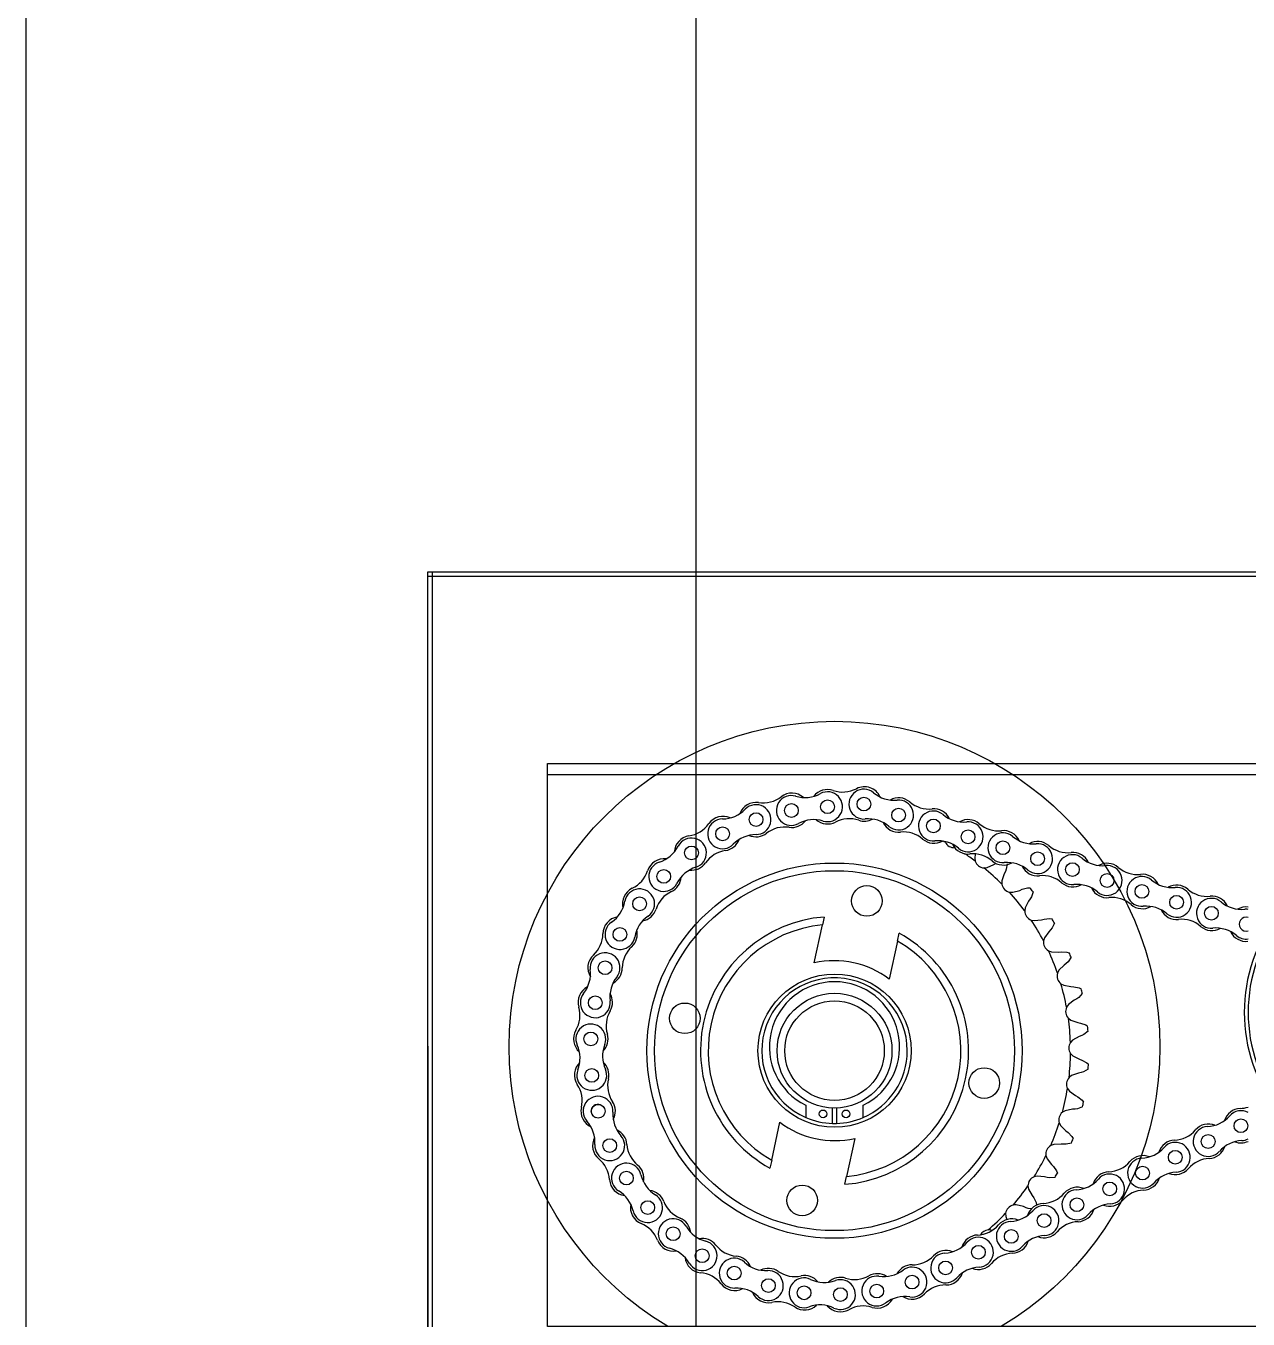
# Model space of a CAD drawing. Header units: millimetres. Extents: x 4754612 to 5801174, y 2368242 to 2777223.
# Drawn here: x 4995888.3 to 4996116.3, y 2582960.3 to 2583201.5 of the extents above; entities that cross this region are included whole.
import ezdxf

# ---------------------------------------------------------------- set-up
doc = ezdxf.new("R2010")
doc.units = ezdxf.units.MM
doc.header["$LTSCALE"] = 1000
doc.layers.add('(주)하나기공-LEADER', color=7, linetype='Continuous')
doc.layers.add('그라스울판넬', color=7, linetype='Continuous')

msp = doc.modelspace()

# ---------------------------------------------------------------- linework, layer by layer
at = {"layer": '(주)하나기공-LEADER', "color": 4}
for p, q in [((4995963.3, 2582849.621), (4995963.3, 2583099.621)), ((4995964.157, 2582850.479), (4995964.157, 2583099.621)), ((4996088.3, 2583098.764), (4995963.3, 2583098.764)), ((4995963.3, 2583011.193), (4995963.3, 2582849.621))]:
    msp.add_line(p, q, dxfattribs=at)
at = {"layer": '(주)하나기공-LEADER', "color": 8, "linetype": 'ByBlock', "lineweight": -2}
for p, q in [((4996178.443, 2583061.764), (4995985.586, 2583061.764)), ((4996065.41, 2583046.93), (4996065.301, 2583046.299)), ((4996065.301, 2583046.299), (4996065.383, 2583045.707)), ((4996067.022, 2583044.431), (4996067.617, 2583044.496)), ((4996067.617, 2583044.496), (4996068.869, 2583045.053)), ((4996068.869, 2583045.053), (4996069.311, 2583045.333)), ((4996071.036, 2583043.769), (4996070.801, 2583043.302)), ((4996070.369, 2583042.001), (4996070.362, 2583041.403)), ((4996070.801, 2583043.302), (4996070.369, 2583042.001)), ((4996071.792, 2583039.897), (4996072.39, 2583039.873)), ((4996072.39, 2583039.873), (4996073.711, 2583040.237)), ((4996073.711, 2583040.237), (4996074.19, 2583040.448)), ((4996074.74, 2583036.996), (4996074.644, 2583036.405)), ((4996075.361, 2583038.217), (4996074.74, 2583036.996)), ((4996075.663, 2583038.644), (4996075.361, 2583038.217)), ((4996037.235, 2583035.262), (4996036.92, 2583033.801)), ((4996075.834, 2583034.703), (4996076.421, 2583034.59)), ((4996076.421, 2583034.59), (4996077.782, 2583034.753)), ((4996077.782, 2583034.753), (4996078.287, 2583034.89)), ((4996035.384, 2583026.692), (4996036.92, 2583033.801)), ((4996050.883, 2583030.784), (4996051.199, 2583032.245)), ((4996079.112, 2583032.51), (4996078.316, 2583031.395)), ((4996079.474, 2583032.887), (4996079.112, 2583032.51)), ((4996050.883, 2583030.784), (4996049.347, 2583023.675)), ((4996078.316, 2583031.395), (4996078.133, 2583030.825)), ((4996079.056, 2583028.965), (4996079.62, 2583028.765)), ((4996079.62, 2583028.765), (4996080.99, 2583028.724)), ((4996080.99, 2583028.724), (4996081.509, 2583028.784)), ((4996081.017, 2583025.323), (4996080.752, 2583024.787)), ((4996081.971, 2583026.308), (4996081.017, 2583025.323)), ((4996082.385, 2583026.626), (4996081.971, 2583026.308)), ((4996081.387, 2583022.81), (4996081.915, 2583022.528)), ((4996081.915, 2583022.528), (4996083.263, 2583022.284)), ((4996083.263, 2583022.284), (4996083.786, 2583022.266)), ((4996083.873, 2583019.748), (4996082.783, 2583018.917)), ((4996084.33, 2583020.002), (4996083.873, 2583019.748)), ((4996082.783, 2583018.917), (4996082.441, 2583018.426)), ((4996082.774, 2583016.377), (4996083.254, 2583016.019)), ((4996083.254, 2583016.019), (4996084.551, 2583015.576)), ((4996084.551, 2583015.576), (4996085.065, 2583015.481)), ((4996084.776, 2583012.979), (4996083.575, 2583012.319)), ((4996085.266, 2583013.161), (4996084.776, 2583012.979)), ((4996083.575, 2583012.319), (4996083.163, 2583011.885)), ((4996083.187, 2583009.808), (4996083.609, 2583009.384)), ((4996083.609, 2583009.384), (4996084.825, 2583008.752)), ((4996084.825, 2583008.752), (4996085.319, 2583008.581)), ((4996083.375, 2583005.677), (4996082.903, 2583005.309)), ((4996084.661, 2583006.15), (4996083.375, 2583005.677)), ((4996085.172, 2583006.257), (4996084.661, 2583006.15)), ((4996082.617, 2583003.252), (4996082.971, 2583002.769)), ((4996082.971, 2583002.769), (4996084.079, 2583001.964)), ((4996084.079, 2583001.964), (4996084.542, 2583001.721)), ((4996033.8, 2583000.153), (4996033.8, 2582997.866)), ((4996038.8, 2582996.769), (4996038.8, 2582999.627)), ((4996039.515, 2582999.627), (4996039.515, 2582996.769)), ((4996044.515, 2582997.866), (4996044.515, 2583000.153)), ((4996082.186, 2582999.139), (4996081.665, 2582998.845)), ((4996083.529, 2582999.415), (4996082.186, 2582999.139)), ((4996084.051, 2582999.445), (4996083.529, 2582999.415)), ((4996027.432, 2582989.888), (4996028.968, 2582996.997)), ((4996081.076, 2582996.854), (4996081.354, 2582996.324)), ((4996081.354, 2582996.324), (4996082.33, 2582995.362)), ((4996042.931, 2582993.98), (4996041.395, 2582986.871)), ((4996082.33, 2582995.362), (4996082.752, 2582995.053)), ((4996078.598, 2582990.757), (4996078.794, 2582990.191)), ((4996080.037, 2582992.851), (4996079.477, 2582992.638)), ((4996081.405, 2582992.924), (4996080.037, 2582992.851)), ((4996081.926, 2582992.875), (4996081.405, 2582992.924)), ((4996027.432, 2582989.888), (4996027.116, 2582988.427)), ((4996078.794, 2582990.191), (4996079.616, 2582989.095)), ((4996079.616, 2582989.095), (4996079.987, 2582988.726)), ((4996041.08, 2582985.41), (4996041.395, 2582986.871)), ((4996076.974, 2582986.953), (4996076.389, 2582986.826)), ((4996078.338, 2582986.821), (4996076.974, 2582986.953)), ((4996078.846, 2582986.696), (4996078.338, 2582986.821)), ((4996075.24, 2582985.097), (4996075.349, 2582984.509)), ((4996075.349, 2582984.509), (4996075.998, 2582983.302)), ((4996074.396, 2582981.244), (4996073.067, 2582981.578)), ((4996074.879, 2582981.045), (4996074.396, 2582981.244)), ((4996075.998, 2582983.302), (4996076.31, 2582982.882)), ((4996071.075, 2582980.001), (4996071.095, 2582979.403)), ((4996071.095, 2582979.403), (4996071.321, 2582978.774))]:
    msp.add_line(p, q, dxfattribs=at)
at = {"layer": '(주)하나기공-LEADER', "color": 4}
msp.add_lwpolyline([(4996262.443, 2583098.764), (4995963.3, 2583098.764), (4995963.3, 2583099.621), (4995963.3, 2583099.621), (4996262.443, 2583099.621)], dxfattribs=at)
at = {"layer": '(주)하나기공-LEADER', "color": 8, "linetype": 'ByBlock', "lineweight": -2}
msp.add_lwpolyline([(4996178.443, 2582958.907), (4995985.586, 2582958.907), (4995985.586, 2583061.764), (4995985.586, 2583063.907), (4996178.443, 2583063.907), (4996178.443, 2583061.764)], close=True, dxfattribs=at)
for points in [[(4996071.35, 2583045.174), (4996071.205, 2583044.179), (4996071.036, 2583043.769)], [(4996074.19, 2583040.448), (4996075.163, 2583040.69), (4996075.609, 2583040.689)], [(4996076.183, 2583039.987), (4996075.891, 2583039.024), (4996075.663, 2583038.644)], [(4996078.287, 2583034.89), (4996079.285, 2583034.984), (4996079.726, 2583034.917)], [(4996080.188, 2583034.137), (4996079.756, 2583033.229), (4996079.474, 2583032.887)], [(4996081.509, 2583028.784), (4996082.511, 2583028.728), (4996082.937, 2583028.596)], [(4996083.277, 2583027.756), (4996082.715, 2583026.922), (4996082.385, 2583026.626)], [(4996083.786, 2583022.266), (4996084.768, 2583022.062), (4996085.169, 2583021.867)], [(4996085.381, 2583020.986), (4996084.701, 2583020.245), (4996084.33, 2583020.002)], [(4996085.065, 2583015.481), (4996086.006, 2583015.133), (4996086.374, 2583014.88)], [(4996086.452, 2583013.978), (4996085.669, 2583013.347), (4996085.266, 2583013.161)], [(4996085.319, 2583008.581), (4996086.198, 2583008.097), (4996086.524, 2583007.792)], [(4996086.467, 2583006.888), (4996085.598, 2583006.381), (4996085.172, 2583006.257)], [(4996084.542, 2583001.721), (4996085.339, 2583001.111), (4996085.616, 2583000.761)], [(4996085.425, 2582999.876), (4996084.49, 2582999.503), (4996084.051, 2582999.445)], [(4996083.349, 2582993.097), (4996082.369, 2582992.868), (4996081.926, 2582992.875)], [(4996082.752, 2582995.053), (4996083.448, 2582994.331), (4996083.67, 2582993.944)], [(4996079.987, 2582988.726), (4996080.568, 2582987.909), (4996080.73, 2582987.493)], [(4996080.286, 2582986.703), (4996079.283, 2582986.623), (4996078.846, 2582986.696)], [(4996073.067, 2582981.578), (4996072.587, 2582981.563), (4996072.47, 2582981.54)], [(4996075.927, 2582980.863), (4996075.301, 2582980.907), (4996074.879, 2582981.045)], [(4996076.31, 2582982.882), (4996076.763, 2582981.987), (4996076.861, 2582981.552)], [(4996068.402, 2582976.845), (4996068.224, 2582976.882), (4996067.806, 2582976.896)]]:
    msp.add_lwpolyline(points, dxfattribs=at)
for centre, radius in [((4996039.157, 2583011.05), 60.714), ((4996031.101, 2583055.134), 1.282), ((4996037.85, 2583055.834), 1.282), ((4996044.636, 2583056.324), 1.282), ((4996024.513, 2583053.433), 1.282), ((4996051.11, 2583054.291), 1.282), ((4996057.601, 2583052.253), 1.282), ((4996018.269, 2583050.777), 1.282), ((4996064.075, 2583050.22), 1.282), ((4996070.566, 2583048.181), 1.282), ((4996012.474, 2583047.212), 1.282), ((4996077.04, 2583046.148), 1.282), ((4996039.157, 2583010.336), 35), ((4996039.157, 2583010.336), 33.571), ((4996007.289, 2583042.835), 1.282), ((4996083.531, 2583044.11), 1.282), ((4996090.005, 2583042.077), 1.282), ((4996096.496, 2583040.038), 1.282), ((4996002.8, 2583037.722), 1.282), ((4996045.191, 2583038.263), 2.857), ((4996102.97, 2583038.005), 1.282), ((4996109.461, 2583035.966), 1.282), ((4995999.133, 2583032.013), 1.282), ((4995996.349, 2583025.805), 1.282), ((4996039.157, 2583010.336), 14.286), ((4995994.525, 2583019.269), 1.282), ((4996039.157, 2583010.336), 10.714), ((4996039.157, 2583010.336), 9.286), ((4996011.23, 2583016.37), 2.857), ((4995993.692, 2583012.516), 1.282), ((4995993.873, 2583005.733), 1.282), ((4996067.084, 2583004.302), 2.857), ((4995995.065, 2582999.035), 1.282), ((4996037.015, 2582998.55), 0.714), ((4996041.3, 2582998.55), 0.714), ((4996114.968, 2582996.341), 1.282), ((4995997.229, 2582992.621), 1.282), ((4996108.855, 2582993.395), 1.282), ((4996102.726, 2582990.442), 1.282), ((4996096.613, 2582987.496), 1.282), ((4996000.337, 2582986.569), 1.282), ((4996033.123, 2582982.409), 2.857), ((4996090.484, 2582984.542), 1.282), ((4996004.302, 2582981.062), 1.282), ((4996084.371, 2582981.597), 1.282), ((4996078.242, 2582978.643), 1.282), ((4996009.055, 2582976.194), 1.282), ((4996072.129, 2582975.697), 1.282), ((4996066, 2582972.744), 1.282), ((4996014.465, 2582972.098), 1.282), ((4996020.44, 2582968.845), 1.282), ((4996059.881, 2582969.81), 1.282), ((4996026.816, 2582966.523), 1.282), ((4996047.032, 2582965.504), 1.282), ((4996053.609, 2582967.173), 1.282), ((4996033.485, 2582965.173), 1.282), ((4996040.262, 2582964.832), 1.282)]:
    msp.add_circle(centre, radius, dxfattribs=at)
for centre, radius, start, end in [((4996031.181, 2583055.17), 3.214, 47.82673, 127.88435), ((4996033.64, 2583063.536), 5.991, 253.17975, 298.66144), ((4996037.85, 2583055.834), 3.214, 70.96624, 142.84461), ((4996037.85, 2583055.834), 2.786, 253.17976, 118.66143), ((4996040.693, 2583064.074), 5.502, 250.96624, 297.53351), ((4996044.636, 2583056.324), 2.786, 49.82447, 275.30615), ((4996044.722, 2583056.345), 3.214, 24.00427, 117.53351), ((4996050.298, 2583063.031), 5.991, 229.82446, 275.30615), ((4996024.513, 2583053.433), 3.214, 81.31707, 159.96623), ((4996024.513, 2583053.433), 2.786, 270.30138, 135.78305), ((4996025.829, 2583062.049), 5.502, 261.31707, 307.88435), ((4996031.101, 2583055.134), 2.786, 73.17976, 298.66144), ((4996051.11, 2583054.291), 2.786, 229.82447, 95.30614), ((4996051.11, 2583054.291), 3.214, 49.40097, 119.48932), ((4996056.782, 2583060.909), 5.502, 229.40097, 275.96825), ((4996018.269, 2583050.777), 2.786, 90.30138, 315.78306), ((4996018.335, 2583050.835), 3.214, 64.94835, 145.00597), ((4996018.223, 2583059.554), 5.991, 270.30138, 315.78306), ((4996035.31, 2583047.433), 5.991, 73.17975, 118.66144), ((4996037.85, 2583055.834), 3.214, 228.99659, 297.61206), ((4996041.877, 2583048.136), 5.474, 70.88769, 117.61206), ((4996044.722, 2583056.345), 3.214, 250.88769, 298.54182), ((4996045.448, 2583047.585), 5.991, 49.82447, 95.30615), ((4996057.601, 2583052.253), 2.786, 49.82447, 275.30615), ((4996057.688, 2583052.241), 3.214, 24.81499, 95.96825), ((4996063.263, 2583058.959), 5.991, 229.82446, 275.30615), ((4996064.075, 2583050.22), 3.214, 49.40097, 119.48932), ((4996011.195, 2583055.833), 5.502, 278.43869, 325.00597), ((4996029.858, 2583046.583), 5.474, 81.23852, 127.9629), ((4996031.181, 2583055.17), 3.214, 261.23852, 322.47151), ((4996051.11, 2583054.291), 3.214, 205.6413, 276.0468), ((4996052.025, 2583045.651), 5.474, 49.32242, 96.0468), ((4996064.075, 2583050.22), 2.786, 229.82447, 95.30614), ((4996069.747, 2583056.838), 5.502, 229.40097, 275.96825), ((4996070.566, 2583048.181), 2.786, 49.82447, 275.30615), ((4996070.653, 2583048.169), 3.214, 24.81499, 95.96825), ((4996012.474, 2583047.212), 3.214, 98.43869, 177.08785), ((4996012.474, 2583047.212), 2.786, 287.423, 152.90468), ((4996018.335, 2583050.835), 3.214, 278.36014, 339.59313), ((4996024.559, 2583044.656), 5.991, 90.30138, 135.78306), ((4996024.513, 2583053.433), 3.214, 246.11821, 307.9629), ((4996057.688, 2583052.241), 3.214, 229.32242, 299.50049), ((4996058.413, 2583043.513), 5.991, 49.82447, 95.30615), ((4996039.157, 2583010.336), 44.033, 62.01601, 62.55931), ((4996061.459, 2583050.019), 1.824, 205.98142, 273.66564), ((4996064.075, 2583050.22), 3.214, 205.6413, 276.0468), ((4996076.228, 2583054.887), 5.991, 229.82446, 275.30615), ((4996077.04, 2583046.148), 2.786, 229.82447, 95.30614), ((4996077.04, 2583046.148), 3.214, 49.40097, 119.48932), ((4996082.712, 2583052.766), 5.502, 229.40097, 275.96825), ((4996004.661, 2583051.21), 5.991, 287.423, 332.90468), ((4996019.599, 2583042.239), 5.474, 98.36014, 145.08452), ((4996039.157, 2583010.336), 44.033, 53.44458, 56.53543), ((4996064.99, 2583041.58), 5.474, 49.32242, 96.0468), ((4996083.531, 2583044.11), 2.786, 49.82447, 275.30615), ((4996083.618, 2583044.097), 3.214, 24.81499, 95.96825), ((4996089.193, 2583050.816), 5.991, 229.82446, 275.30615), ((4995999.04, 2583045.585), 5.502, 295.56032, 342.12759), ((4996007.335, 2583042.91), 3.214, 82.06997, 162.12759), ((4996007.289, 2583042.835), 2.786, 107.423, 332.90468), ((4996015.102, 2583038.838), 5.991, 107.423, 152.90468), ((4996012.474, 2583047.212), 3.214, 263.23983, 325.08452), ((4996067.124, 2583046.252), 1.824, 197.40999, 266.77716), ((4996039.157, 2583010.336), 44.033, 44.87316, 50.74257), ((4996070.653, 2583048.169), 3.214, 229.32242, 299.50049), ((4996071.378, 2583039.442), 5.991, 49.82447, 95.30615), ((4996077.04, 2583046.148), 3.214, 205.6413, 276.0468), ((4996090.005, 2583042.077), 2.786, 229.82447, 95.30614), ((4996090.005, 2583042.077), 3.214, 49.40097, 119.48932), ((4996095.677, 2583048.694), 5.502, 229.40097, 275.96825), ((4996007.335, 2583042.91), 3.214, 295.48177, 356.71476), ((4996072.165, 2583041.683), 1.824, 188.83856, 258.20573), ((4996077.955, 2583037.508), 5.474, 49.32242, 96.0468), ((4996083.618, 2583044.097), 3.214, 229.32242, 299.50049), ((4996084.343, 2583035.37), 5.991, 49.82447, 95.30615), ((4996096.496, 2583040.038), 2.786, 49.82447, 275.30615), ((4996096.583, 2583040.026), 3.214, 24.81499, 95.96825), ((4996102.158, 2583046.744), 5.991, 229.82446, 275.30615), ((4996002.8, 2583037.722), 3.214, 115.56032, 194.20947), ((4996002.8, 2583037.722), 2.786, 304.54462, 170.0263), ((4996011.073, 2583035.067), 5.474, 115.48177, 162.20614), ((4996039.157, 2583010.336), 44.033, 36.30173, 42.17114), ((4996039.157, 2583010.336), 47.435, 38.68928, 39.78359), ((4996090.005, 2583042.077), 3.214, 205.6413, 276.0468), ((4996090.92, 2583033.437), 5.474, 49.32242, 96.0468), ((4996102.97, 2583038.005), 2.786, 229.82447, 95.30614), ((4996102.97, 2583038.005), 3.214, 49.40097, 119.48932), ((4996108.642, 2583044.623), 5.502, 229.40097, 275.96825), ((4996109.548, 2583035.954), 3.214, 24.81499, 95.96825), ((4995994.156, 2583039.242), 5.991, 304.54462, 350.0263), ((4996002.8, 2583037.722), 3.214, 280.36145, 342.20614), ((4996096.583, 2583040.026), 3.214, 229.32242, 299.50049), ((4996097.308, 2583031.299), 5.991, 49.82447, 95.30615), ((4996102.97, 2583038.005), 3.214, 205.6413, 276.0468), ((4996109.461, 2583035.966), 2.786, 49.82447, 275.30615), ((4996115.123, 2583042.673), 5.991, 229.82446, 275.30615), ((4996115.935, 2583033.933), 3.214, 83.21375, 119.48932), ((4996115.935, 2583033.933), 2.786, 82.16359, 95.30614), ((4995999.156, 2583032.098), 3.214, 99.19159, 179.24921), ((4995999.133, 2583032.013), 2.786, 124.54462, 350.02631), ((4996007.777, 2583030.493), 5.991, 124.54462, 170.0263), ((4996039.157, 2583010.336), 25, 94.40941, 241.20631), ((4996076.468, 2583036.413), 1.824, 180.26714, 249.6343), ((4996039.157, 2583010.336), 44.033, 27.7303, 33.59971), ((4996039.157, 2583010.336), 47.435, 30.11785, 31.21216), ((4996103.885, 2583029.365), 5.474, 49.32242, 96.0468), ((4996115.935, 2583033.933), 1.282, 72.76826, 287.23174), ((4996145.6, 2583017.479), 30, 141.83714, 218.16286), ((4996145.6, 2583017.479), 29.286, 141.14106, 218.85894), ((4995990.44, 2583032.212), 5.502, 312.68194, 359.24921), ((4995999.156, 2583032.098), 3.214, 312.60339, 13.83638), ((4996039.157, 2583010.336), 23.571, 95.44756, 240.16816), ((4996039.157, 2583010.336), 25, 274.40941, 61.20631), ((4996109.548, 2583035.954), 3.214, 229.32242, 299.50049), ((4996110.273, 2583027.227), 5.991, 49.82447, 95.30615), ((4996115.935, 2583033.933), 3.214, 205.6413, 276.0468), ((4996115.935, 2583033.933), 2.786, 229.82447, 277.83641), ((4996005.037, 2583025.703), 5.474, 132.60339, 179.32776), ((4996039.157, 2583010.336), 23.571, 275.44756, 60.16816), ((4996079.938, 2583030.561), 1.824, 171.69571, 241.06288), ((4995996.349, 2583025.805), 3.214, 132.68194, 211.33109), ((4995996.349, 2583025.805), 2.786, 321.66624, 187.14792), ((4996039.157, 2583010.336), 16.786, 52.62353, 102.9922), ((4996039.157, 2583010.336), 44.033, 19.15887, 25.02828), ((4996039.157, 2583010.336), 47.435, 21.54643, 22.64073), ((4995987.64, 2583024.713), 5.991, 321.66624, 7.14793), ((4995996.349, 2583025.805), 3.214, 297.48307, 359.32776), ((4996082.497, 2583024.257), 1.824, 163.12428, 232.49145), ((4995994.522, 2583019.357), 3.214, 116.31321, 196.37084), ((4996003.234, 2583020.361), 5.991, 141.66624, 187.14792), ((4996039.157, 2583010.336), 13.571, 0, 246.75044), ((4996039.157, 2583011.05), 12.143, 296.17897, 243.82103), ((4996039.157, 2583010.336), 44.033, 10.58744, 16.45686), ((4995994.525, 2583019.269), 2.786, 141.66625, 7.14793), ((4995994.522, 2583019.357), 3.214, 329.72501, 30.958), ((4996039.157, 2583010.336), 47.435, 12.975, 14.0693), ((4995986.159, 2583016.9), 5.502, 329.80356, 16.37084), ((4996002.025, 2583014.977), 5.474, 149.72501, 196.44939), ((4996084.088, 2583017.642), 1.824, 154.55285, 223.92002), ((4995993.692, 2583012.516), 2.786, 338.78787, 204.26954), ((4996039.157, 2583010.336), 44.033, 2.01601, 7.88543), ((4996039.157, 2583010.336), 47.435, 4.40357, 5.49787), ((4995993.692, 2583012.516), 3.214, 149.80356, 228.45272), ((4995993.692, 2583012.516), 3.214, 314.60469, 16.44939), ((4995985.691, 2583008.909), 5.991, 338.78786, 24.26955), ((4996001.875, 2583009.341), 5.991, 158.78786, 204.26954), ((4996039.157, 2583010.336), 13.571, 293.24956, 0), ((4996084.675, 2583010.864), 1.824, 145.98142, 215.34859), ((4995993.844, 2583005.816), 3.214, 133.43484, 213.49246), ((4995993.844, 2583005.816), 3.214, 346.84663, 48.07962), ((4996039.157, 2583010.336), 44.033, 353.44458, 359.314), ((4996039.157, 2583010.336), 47.435, 355.83214, 356.92644), ((4995993.873, 2583005.733), 2.786, 158.78787, 24.26955), ((4996084.246, 2583004.074), 1.824, 137.40999, 206.77716), ((4995986.575, 2583001.006), 5.502, 346.92518, 33.49246), ((4996002.304, 2583003.839), 5.474, 166.84663, 213.57101), ((4996039.157, 2583010.336), 44.033, 344.87316, 350.74257), ((4995995.041, 2582999.044), 2.786, 356.07016, 221.55184), ((4995995.041, 2582999.044), 1.282, 68.27074, 249.45061), ((4995995.065, 2582999.035), 3.214, 331.2169, 33.57101), ((4996039.157, 2583010.336), 47.435, 347.26071, 348.35502), ((4995995.065, 2582999.035), 3.214, 166.92518, 245.22778), ((4996003.797, 2582998.443), 5.991, 176.07016, 221.55184), ((4996082.809, 2582997.424), 1.824, 128.83856, 198.20573), ((4996108.398, 2583002.16), 5.991, 272.98771, 318.46939), ((4996114.968, 2582996.341), 3.214, 92.56421, 162.65256), ((4996114.968, 2582996.341), 2.786, 61.09113, 138.46938), ((4996114.578, 2583005.048), 5.502, 272.56421, 288.40028), ((4995988.472, 2582993.223), 5.991, 356.07016, 41.55184), ((4995997.229, 2582992.621), 3.214, 4.02544, 65.73501), ((4996039.157, 2583010.336), 16.786, 232.62353, 282.9922), ((4996039.157, 2583010.336), 13.571, 246.75044, 268.49204), ((4996039.157, 2583010.336), 13.571, 268.49204, 271.50796), ((4996039.157, 2583010.336), 13.571, 271.50796, 293.24956), ((4996039.157, 2583010.336), 44.033, 336.30173, 342.17114), ((4996102.336, 2582999.149), 5.502, 272.56421, 319.13149), ((4996108.855, 2582993.395), 2.786, 92.98771, 318.46939), ((4996108.927, 2582993.446), 3.214, 67.97823, 139.13149), ((4995997.229, 2582992.621), 3.214, 151.88699, 230.67126), ((4995997.229, 2582992.621), 2.786, 176.07016, 41.55183), ((4996039.157, 2583010.336), 47.435, 338.68928, 339.78359), ((4996102.726, 2582990.442), 3.214, 92.56421, 162.65256), ((4996102.726, 2582990.442), 2.786, 272.98771, 138.46938), ((4996115.426, 2582987.576), 5.991, 92.98771, 138.46939), ((4996114.968, 2582996.341), 3.214, 248.80454, 294.76909), ((4996114.968, 2582996.341), 2.786, 272.98771, 298.90887), ((4996005.923, 2582993.233), 5.502, 184.02544, 230.59271), ((4996039.157, 2583010.336), 44.033, 327.7303, 333.59971), ((4996080.397, 2582991.062), 1.824, 120.26714, 189.6343), ((4996096.685, 2582987.546), 3.214, 67.97823, 139.13149), ((4996096.156, 2582996.261), 5.991, 272.98771, 318.46939), ((4996108.927, 2582993.446), 3.214, 272.48566, 342.66374), ((4995991.722, 2582985.9), 5.474, 3.94689, 50.67126), ((4996000.337, 2582986.569), 2.786, 13.00975, 238.49143), ((4996000.39, 2582986.498), 3.214, 348.36465, 50.59271), ((4996090.094, 2582993.249), 5.502, 272.56421, 319.13149), ((4996096.613, 2582987.496), 2.786, 92.98771, 318.46939), ((4996102.726, 2582990.442), 3.214, 248.80454, 319.21004), ((4996109.304, 2582984.766), 5.474, 92.48566, 139.21004), ((4996000.39, 2582986.498), 3.214, 183.94689, 263.06552), ((4996008.889, 2582988.545), 5.991, 193.00974, 238.49143), ((4996077.064, 2582985.131), 1.824, 111.69571, 181.06288), ((4996039.157, 2583010.336), 47.435, 330.11785, 331.21216), ((4996083.913, 2582990.362), 5.991, 272.98771, 318.46939), ((4996090.484, 2582984.542), 3.214, 92.56421, 162.65256), ((4996090.484, 2582984.542), 2.786, 272.98771, 138.46938), ((4996096.685, 2582987.546), 3.214, 272.48566, 342.66374), ((4996103.183, 2582981.676), 5.991, 92.98771, 138.46939), ((4995995.75, 2582979.086), 5.991, 13.00974, 58.49142), ((4996004.302, 2582981.062), 2.786, 193.00974, 58.49142), ((4996004.302, 2582981.062), 3.214, 21.14706, 82.67459), ((4996039.157, 2583010.336), 44.033, 319.15887, 325.02828), ((4996077.852, 2582987.35), 5.502, 272.56421, 319.13149), ((4996084.371, 2582981.597), 2.786, 92.98771, 318.46939), ((4996084.443, 2582981.647), 3.214, 67.97823, 139.13149), ((4996097.062, 2582978.866), 5.474, 92.48566, 139.21004), ((4996004.302, 2582981.062), 3.214, 168.82657, 247.79289), ((4996012.431, 2582984.207), 5.502, 201.14706, 247.71434), ((4996072.884, 2582979.763), 1.824, 103.12428, 172.49145), ((4996078.242, 2582978.643), 3.214, 92.56421, 162.65256), ((4996078.242, 2582978.643), 2.786, 272.98771, 138.46938), ((4996090.941, 2582975.777), 5.991, 92.98771, 138.46939), ((4996090.484, 2582984.542), 3.214, 248.80454, 319.21004), ((4996009.055, 2582976.194), 2.786, 30.13137, 255.61305), ((4996009.126, 2582976.142), 3.214, 5.48628, 67.71434), ((4996039.157, 2583010.336), 44.033, 310.58744, 316.45686), ((4996072.201, 2582975.748), 3.214, 67.97823, 139.13149), ((4996071.671, 2582984.462), 5.991, 272.98771, 318.46939), ((4996084.443, 2582981.647), 3.214, 272.48566, 342.66374), ((4996001.018, 2582973.018), 5.474, 21.06851, 67.79289), ((4996016.646, 2582980.6), 5.991, 210.13136, 255.61305), ((4996065.61, 2582981.451), 5.502, 272.56421, 319.13149), ((4996067.95, 2582975.078), 1.824, 94.55285, 149.51461), ((4996072.129, 2582975.697), 2.786, 92.98771, 318.46939), ((4996078.242, 2582978.643), 3.214, 248.80454, 319.21004), ((4996084.82, 2582972.967), 5.474, 92.48566, 139.21004), ((4996009.126, 2582976.142), 3.214, 201.06851, 280.18714), ((4996014.465, 2582972.098), 2.786, 210.13137, 75.61304), ((4996014.465, 2582972.098), 3.214, 38.26868, 99.79622), ((4996021.308, 2582977.496), 5.502, 218.26868, 264.83596), ((4996059.44, 2582978.575), 5.991, 272.88018, 318.36186), ((4996066, 2582972.744), 3.214, 92.56421, 162.54503), ((4996066, 2582972.744), 2.786, 272.88018, 138.36185), ((4996072.201, 2582975.748), 3.214, 272.48566, 342.66374), ((4996078.699, 2582969.878), 5.991, 92.98771, 138.46939), ((4996006.874, 2582967.692), 5.991, 30.13136, 75.61304), ((4996014.465, 2582972.098), 3.214, 185.9482, 264.91451), ((4996020.44, 2582968.845), 2.786, 47.25299, 272.73467), ((4996020.523, 2582968.816), 3.214, 22.6079, 84.83596), ((4996053.665, 2582975.889), 5.502, 269.63355, 316.20082), ((4996059.881, 2582969.81), 2.786, 92.88018, 318.36186), ((4996059.956, 2582969.857), 3.214, 67.98891, 136.20082), ((4996072.578, 2582967.068), 5.474, 92.48566, 139.21004), ((4996026.398, 2582975.29), 5.991, 227.25299, 272.73467), ((4996026.816, 2582966.523), 2.786, 227.25299, 92.73466), ((4996026.816, 2582966.523), 3.214, 55.3903, 116.91784), ((4996031.767, 2582973.697), 5.502, 235.3903, 281.95758), ((4996048.33, 2582974.185), 5.991, 261.49623, 306.97791), ((4996053.609, 2582967.173), 3.214, 89.63355, 151.16108), ((4996053.609, 2582967.173), 2.786, 261.49623, 126.97791), ((4996066.441, 2582963.978), 5.991, 92.88018, 138.36186), ((4996066, 2582972.744), 3.214, 248.69701, 319.21004), ((4996013.695, 2582963.444), 5.474, 38.19013, 84.91451), ((4996020.523, 2582968.816), 3.214, 218.19013, 297.30876), ((4996033.485, 2582965.173), 2.786, 64.37461, 289.85629), ((4996033.573, 2582965.17), 3.214, 39.72952, 101.95758), ((4996037.281, 2582973.087), 5.991, 244.37461, 289.85629), ((4996040.262, 2582964.832), 3.214, 72.51192, 134.03946), ((4996040.262, 2582964.832), 2.786, 244.37461, 109.85629), ((4996042.881, 2582973.145), 5.502, 252.51192, 299.0792), ((4996047.032, 2582965.504), 2.786, 81.49623, 306.97791), ((4996047.117, 2582965.527), 3.214, 56.85114, 119.0792), ((4996059.888, 2582961.169), 5.474, 89.555, 136.27937), ((4996059.956, 2582969.857), 3.214, 269.555, 342.68232), ((4996020.859, 2582960.078), 5.991, 47.25299, 92.73467), ((4996026.816, 2582966.523), 3.214, 203.06982, 282.03613), ((4996052.311, 2582958.493), 5.991, 81.49623, 126.97791), ((4996053.609, 2582967.173), 3.214, 237.31306, 316.27937), ((4996028.628, 2582958.026), 5.474, 55.31175, 102.03613), ((4996033.573, 2582965.17), 3.214, 235.31175, 314.43039), ((4996036.466, 2582956.918), 5.991, 64.37461, 109.85629), ((4996040.262, 2582964.832), 3.214, 220.19144, 299.15775), ((4996044.495, 2582957.244), 5.474, 72.43337, 119.15775), ((4996047.117, 2582965.527), 3.214, 252.43337, 331.55201)]:
    msp.add_arc(centre, radius, start, end, dxfattribs=at)
at = {"layer": '그라스울판넬'}
for p, q in [((4995888.3, 2586649.621), (4995888.3, 2582749.621)), ((4996013.3, 2586649.621), (4996013.3, 2582749.621))]:
    msp.add_line(p, q, dxfattribs=at)

doc.saveas('drawing.dxf')
